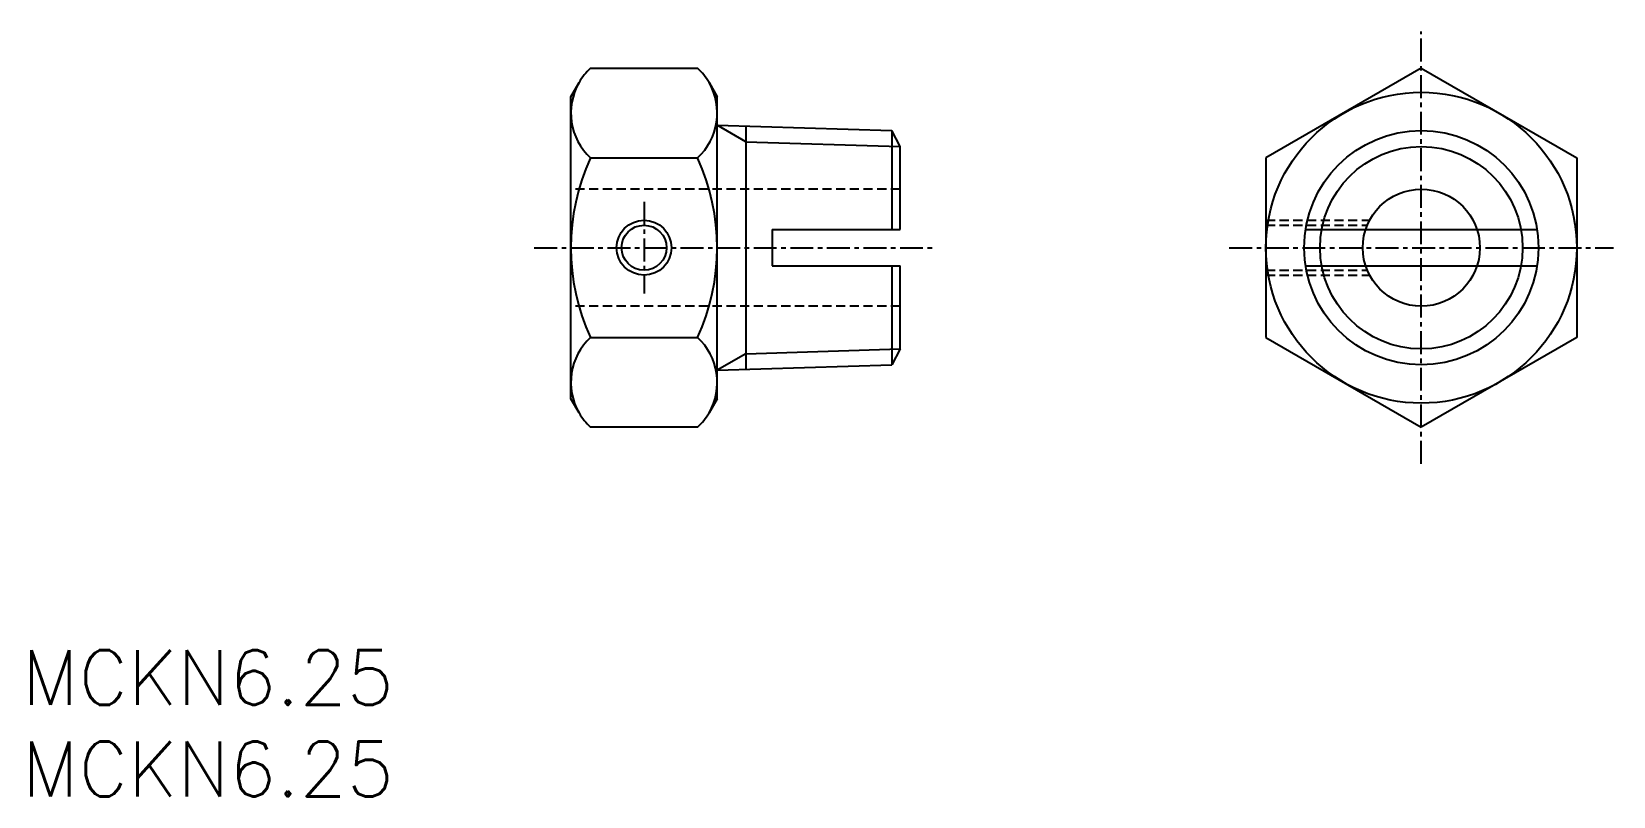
# Model space of a CAD drawing. Extents: x 0.5 to 87, y 0 to 41.8.
import ezdxf

# ---------------------------------------------------------------- set-up
doc = ezdxf.new("R2010")
doc.units = 0
doc.linetypes.add('CENTER', pattern=[2, 1.25, -0.25, 0.25, -0.25])
doc.linetypes.add('DASHED', pattern=[0.75, 0.5, -0.25])
doc.layers.get('0').update_dxf_attribs({"linetype": 'CONTINUOUS'})
doc.layers.add('CENTER', color=1, linetype='CENTER')
doc.styles.get("Standard").update_dxf_attribs({"font": 'txt.shx'})

# ---------------------------------------------------------------- blocks, each defined once
blk = doc.blocks.new('*U6')
at = {"color": 7, "linetype": 'CONTINUOUS'}
blk.add_text('MCKN6.25', height=3, dxfattribs=at).set_placement((0, 0))
blk = doc.blocks.new('*U7')
at = {"color": 7, "linetype": 'CONTINUOUS'}
blk.add_text('MCKN6.25', height=3, dxfattribs=at).set_placement((0, 5))

msp = doc.modelspace()

# ---------------------------------------------------------------- linework, layer by layer
at = {"color": 7, "linetype": 'CONTINUOUS'}
for p, q in [((31.074, 39.815), (36.926, 39.815)), ((76.5, 39.815), (68, 34.907)), ((76.5, 39.815), (85, 34.907)), ((30, 38.256), (30.448, 39.032)), ((37.552, 39.032), (38, 38.256)), ((30, 21.744), (30, 38.256)), ((38, 21.744), (38, 38.256)), ((38, 36.703), (47.547, 36.405)), ((39.567, 36.654), (39.567, 23.346)), ((48, 35.535), (47.547, 36.405)), ((47.547, 36.405), (47.547, 31)), ((48, 31), (48, 35.535)), ((31.074, 34.907), (36.926, 34.907)), ((68, 34.907), (68, 25.093)), ((85, 34.907), (85, 25.093)), ((41, 31), (48, 31)), ((41, 31), (41, 29)), ((70.174, 31), (82.826, 31)), ((41, 29), (48, 29)), ((47.547, 29), (47.547, 23.595)), ((48, 24.465), (48, 29)), ((70.174, 29), (82.826, 29)), ((31.074, 25.093), (36.926, 25.093)), ((68, 25.093), (76.5, 20.185)), ((85, 25.093), (76.5, 20.185)), ((48, 24.465), (47.547, 23.595)), ((38, 23.297), (47.547, 23.595)), ((30.448, 20.968), (30, 21.744)), ((38, 21.744), (37.552, 20.968)), ((36.926, 20.185), (31.074, 20.185))]:
    msp.add_line(p, q, dxfattribs=at)
at = {"color": 3, "linetype": 'CONTINUOUS'}
for p, q in [((39.567, 35.798), (38, 36.703)), ((39.567, 35.798), (48, 35.535)), ((39.567, 24.202), (48, 24.465)), ((39.567, 24.202), (38, 23.297))]:
    msp.add_line(p, q, dxfattribs=at)
at = {"color": 3, "linetype": 'DASHED'}
for p, q in [((48, 33.2), (30, 33.2)), ((68, 31.5), (73.673, 31.5)), ((68, 31.23), (73.546, 31.23)), ((68, 28.77), (73.546, 28.77)), ((68, 28.5), (73.673, 28.5)), ((48, 26.8), (30, 26.8))]:
    msp.add_line(p, q, dxfattribs=at)
at = {"color": 7, "linetype": 'CONTINUOUS'}
for centre, radius in [((76.5, 30), 8.5), ((76.5, 30), 6.405), ((76.5, 30), 5.535), ((76.5, 30), 3.2), ((34, 30), 1.23)]:
    msp.add_circle(centre, radius, dxfattribs=at)
at = {"color": 3, "linetype": 'CONTINUOUS'}
msp.add_circle((34, 30), 1.5, dxfattribs=at)
at = {"color": 7, "linetype": 'CONTINUOUS'}
for centre, radius, start, end in [((33.341, 37.361), 3.341, 132.73444, 150), ((34.659, 37.361), 3.341, 30, 47.26556), ((33.341, 37.361), 3.341, 150, 227.26556), ((34.659, 37.361), 3.341, 312.73444, 30), ((41.752, 30), 11.752, 155.31796, 204.68204), ((26.248, 30), 11.752, 335.31796, 24.68204), ((33.341, 22.639), 3.341, 132.73444, 210), ((34.659, 22.639), 3.341, 330, 47.26556), ((33.341, 22.639), 3.341, 210, 227.26556), ((34.659, 22.639), 3.341, 312.73444, 330)]:
    msp.add_arc(centre, radius, start, end, dxfattribs=at)
at = {"layer": 'CENTER', "color": 1, "linetype": 'CENTER'}
for p, q in [((76.5, 18.185), (76.5, 41.815)), ((34, 32.5), (34, 27.5)), ((28, 30), (50, 30)), ((66, 30), (87, 30))]:
    msp.add_line(p, q, dxfattribs=at)

# ---------------------------------------------------------------- block references
at = {"color": 7, "linetype": 'CONTINUOUS'}
for name in ['*U7', '*U6']:
    msp.add_blockref(name, (0, 0), dxfattribs=at)

doc.saveas('drawing.dxf')
